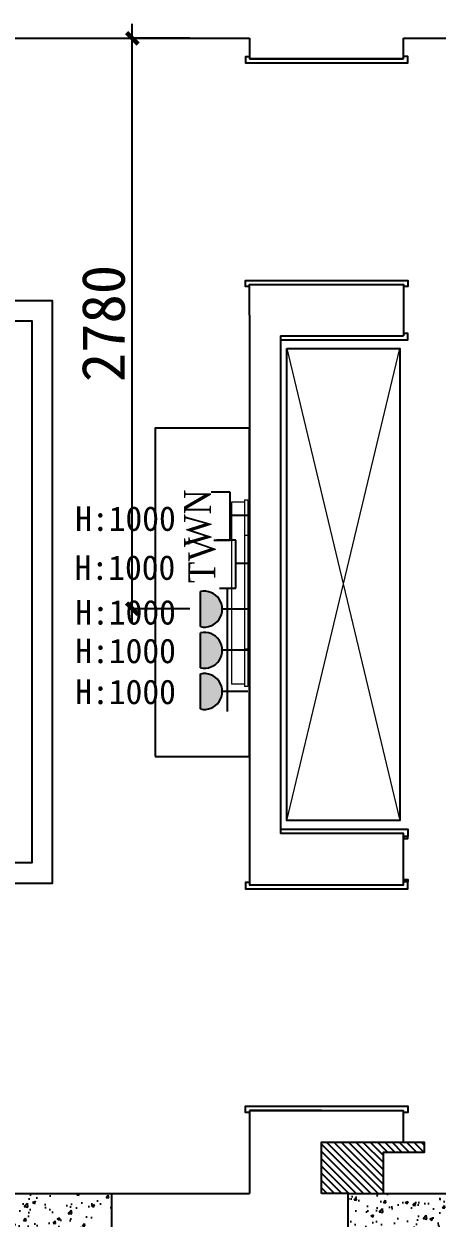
# Model space of a CAD drawing. Header units: millimetres. Extents: x 561810 to 956823, y -438984 to -391712.
# Drawn here: x 869356 to 871367, y -414753 to -408933 of the extents above; entities that cross this region are included whole.
import ezdxf

# ---------------------------------------------------------------- set-up
doc = ezdxf.new("R2010")
doc.units = ezdxf.units.MM
doc.header["$LTSCALE"] = 10
doc.header["$MEASUREMENT"] = 0
doc.linetypes.add('DASHED2', pattern=[9.525, 6.35, -3.175])
doc.linetypes.add('HIDDEN2', pattern=[4.7625, 3.175, -1.5875])
doc.layers.get('0').update_dxf_attribs({"linetype": 'CONTINUOUS'})
doc.layers.get('DEFPOINTS').update_dxf_attribs({"color": 1, "linetype": 'CONTINUOUS'})
for name, color, linetype in [('6-P插座', 4, 'CONTINUOUS'), ('6-P插座图例', 4, 'CONTINUOUS'), ('WALL', 7, 'CONTINUOUS'), ('吊顶字', 250, 'CONTINUOUS'), ('填充', 8, 'CONTINUOUS'), ('墙', 7, 'CONTINUOUS')]:
    doc.layers.add(name, color=color, linetype=linetype)
doc.layers.add('家居内线', color=251, linetype='CONTINUOUS', lineweight=13)
doc.styles.add('321', font='', dxfattribs={"width": 0.85})
doc.styles.add('宋体', font='')
doc.styles.add('施洛华标注样式', font='')
doc.styles.get('321').set_extended_font_data('SimSun')
doc.styles.get('宋体').set_extended_font_data('SimSun')
doc.styles.get('施洛华标注样式').set_extended_font_data('SimSun')
doc.dimstyles.new('外标尺寸', dxfattribs={"dimscale": 70, "dimtxt": 3, "dimasz": 0.8, "dimexe": 0.25, "dimexo": 1, "dimgap": 0.5, "dimtad": 1, "dimdec": 0, "dimtxsty": '施洛华标注样式', "dimblk": 'ARCHTICK', "dimcen": 1.5, "dimdle": 1, "dimclrd": 250, "dimclre": 250, "dimclrt": 62, "dimadec": 0, "dimazin": 0, "dimtfac": 1, "dimtdec": 0, "dimtix": 1, "dimtmove": 1, "dimatfit": 3, "dimldrblk": 'ARCHTICK', "dimfxl": 0, "dimarcsym": 0})

# ---------------------------------------------------------------- blocks, each defined once
blk = doc.blocks.new('4')
at = {"layer": '6-P插座图例'}
h = blk.add_hatch(color=4, dxfattribs=at)
edge = h.paths.add_edge_path()
edge.add_ellipse((223569, -308613.5), major_axis=(0, 79.4), ratio=1, start_angle=-12.7447, end_angle=192.7446)
edge.add_line((223586.5, -308691), (223586.5, -308536.1))
at = {"layer": '6-P插座图例', "color": 4}
for p, q in [((223466.2, -308524.5), (223466.2, -308706.9)), ((223586.5, -308536.1), (223586.5, -308691)), ((223376.4, -308613.5), (223489.5, -308613.5))]:
    blk.add_line(p, q, dxfattribs=at)
blk.add_ellipse((223569, -308613.5), major_axis=(0, 79.4), ratio=1, start_param=-0.222437, end_param=3.364029, dxfattribs=at)
blk = doc.blocks.new('tv')
at = {"layer": '6-P插座', "color": 4}
for p, q in [((250323.5, -52625.1), (250323.5, -52704.7)), ((250557, -52704.7), (250557, -52612.9)), ((250323.5, -52704.7), (250557, -52704.7)), ((250444.7, -52705.4), (250444.7, -52769))]:
    blk.add_line(p, q, dxfattribs=at)
at = {"layer": '6-P插座', "color": 4, "insert": (250348.5, -52474.4), "char_height": 130.912, "width": 956.888, "attachment_point": 1, "style": '321'}
blk.add_mtext('{\\fDutch801 XBd BT|b0|i0|c0|p18;TV}', dxfattribs=at)
blk = doc.blocks.new('HSDFS')
at = {"layer": '6-P插座', "color": 4}
for p, q in [((449795.6, -697547.4), (449703.8, -697547.4)), ((449795.6, -697780.9), (449795.6, -697547.4)), ((449795.5, -697659.6), (449887.2, -697659.6)), ((449716, -697780.9), (449795.6, -697780.9))]:
    blk.add_line(p, q, dxfattribs=at)
at = {"layer": '6-P插座', "color": 4, "insert": (449571.4, -697814.2), "char_height": 130.912, "width": 956.888, "attachment_point": 1, "rotation": 90, "style": '321'}
blk.add_mtext('{\\fDutch801 XBd BT|b0|i0|c0|p18;WN}', dxfattribs=at)
blk = doc.blocks.new('_ARCHTICK')
at = {"color": 0, "linetype": 'ByBlock', "const_width": 0.4}
blk.add_lwpolyline([(-0.5, -0.5), (0.5, 0.5)], dxfattribs=at)
blk = doc.blocks.new('*D28')
at = {"color": 250, "lineweight": -2}
for p, q in [((869883.4, -411852.9), (869883.4, -408932.8)), ((870163.4, -409002.8), (869865.9, -409002.8)), ((870163.4, -411782.9), (869865.9, -411782.9))]:
    blk.add_line(p, q, dxfattribs=at)
at = {"layer": 'DEFPOINTS', "color": 0}
for p in [(869883.4, -409002.8), (870445.7, -409002.8), (870445.7, -411782.9)]:
    blk.add_point(p, dxfattribs=at)
at = {"color": 250, "lineweight": -2, "xscale": 56, "yscale": 56, "zscale": 56}
for p, rotation in [((869883.4, -409002.8), 90), ((869883.4, -411782.9), 270)]:
    blk.add_blockref('_ARCHTICK', p, dxfattribs=dict(at, rotation=rotation))
at = {"color": 62, "insert": (869743.4, -410392.8), "char_height": 210, "attachment_point": 5, "rotation": 90, "style": '施洛华标注样式'}
blk.add_mtext('2780', dxfattribs=at)

msp = doc.modelspace()

# ---------------------------------------------------------------- hatches: boundary and pattern name
h = msp.add_hatch()
h.set_pattern_fill('ANSI31', color=250, scale=200, angle=-90, style=0)
h.set_pattern_definition([(315, (874544.32, -414632.755), (17.67767, 17.67767), [])])
h.paths.add_polyline_path([(871104.3, -414432.8), (871304.3, -414432.8), (871304.3, -414382.8), (870804.3, -414382.8), (870804.3, -414632.8), (871104.3, -414632.8)])
h.paths.add_polyline_path([(874544.3, -414382.8), (874044.3, -414382.8), (874044.3, -414432.8), (874244.3, -414432.8), (874244.3, -414632.8), (874544.3, -414632.8)])
h = msp.add_hatch()
h.set_pattern_fill('AR-CONC', color=250, scale=20, style=0)
h.set_pattern_definition([(50, (869784.32, -414802.76), (143.452, -12.5504), [15, -165]), (355, (869784.32, -414802.76), (-27.75, 150.4384), [12, -132]), (100.4514, (869796.27, -414803.8), (115.702, 137.888), [12.748, -140.2284]), (46.184, (869784.32, -414762.76), (213.448, -33.104), [22.5, -247.5]), (96.6356, (869802.1, -414765.51), (186.933, 194.824), [19.122, -210.343]), (351.184, (869784.32, -414762.76), (186.932, 194.824), [18, -198]), (21, (869804.32, -414772.76), (119.3814, -80.5238), [15, -165]), (326, (869804.32, -414772.76), (48.663, 145.03), [12, -132]), (71.4514, (869814.27, -414779.47), (168.0445, 64.506), [12.748, -140.2284]), (37.5, (869784.32, -414802.755), (2.432, 66.5788), [0, -130.4, 0, -134, 0, -132.5]), (7.5, (869784.32, -414802.755), (52.6139, 78.8823), [0, -76.4, 0, -127.4, 0, -50.5]), (327.5, (869739.72, -414802.755), (106.7645, -4.511), [0, -50, 0, -156, 0, -207]), (317.5, (869719.72, -414802.755), (116.6372, 20.021), [0, -65, 0, -103.6, 0, -147])])
h.paths.add_polyline_path([(866494.3, -414632.8), (866494.3, -414802.8), (866529.3, -414802.8), (869784.3, -414802.8), (869784.3, -414632.8)])
h = msp.add_hatch()
h.set_pattern_fill('AR-CONC', color=250, scale=20, style=0)
h.set_pattern_definition([(50, (874234.32, -414802.76), (143.452, -12.5504), [15, -165]), (355, (874234.32, -414802.76), (-27.75, 150.4384), [12, -132]), (100.4514, (874246.27, -414803.8), (115.702, 137.888), [12.748, -140.2284]), (46.184, (874234.32, -414762.76), (213.448, -33.104), [22.5, -247.5]), (96.6356, (874252.1, -414765.51), (186.933, 194.824), [19.122, -210.343]), (351.184, (874234.32, -414762.76), (186.932, 194.824), [18, -198]), (21, (874254.32, -414772.76), (119.3814, -80.5238), [15, -165]), (326, (874254.32, -414772.76), (48.663, 145.03), [12, -132]), (71.4514, (874264.27, -414779.47), (168.0445, 64.506), [12.748, -140.2284]), (37.5, (874234.32, -414802.755), (2.432, 66.5788), [0, -130.4, 0, -134, 0, -132.5]), (7.5, (874234.32, -414802.755), (52.6139, 78.8823), [0, -76.4, 0, -127.4, 0, -50.5]), (327.5, (874189.72, -414802.755), (106.7645, -4.511), [0, -50, 0, -156, 0, -207]), (317.5, (874169.72, -414802.755), (116.6372, 20.021), [0, -65, 0, -103.6, 0, -147])])
h.paths.add_polyline_path([(874234.3, -414802.8), (874234.3, -414632.8), (870934.3, -414632.8), (870934.3, -414802.8), (870969.3, -414802.8)])

# ---------------------------------------------------------------- linework, layer by layer
at = {"layer": 'WALL'}
for p, q in [((866404.3, -409002.8), (870454.3, -409002.8)), ((870454.3, -409002.8), (870454.3, -409102.8)), ((871204.3, -409102.8), (871204.3, -409002.8)), ((871204.3, -409002.8), (874544.3, -409002.8)), ((870454.3, -409102.8), (871204.3, -409102.8)), ((871204.3, -409102.8), (870454.3, -409102.8)), ((870454.3, -410352.8), (870454.3, -412977.8)), ((870604.3, -410452.8), (870604.3, -412877.8)), ((870604.3, -410452.8), (871204.3, -410452.8)), ((871204.3, -412977.8), (871204.3, -412977.8)), ((871204.3, -412977.8), (871204.3, -412977.8)), ((870804.3, -414227.8), (870454.3, -414227.8)), ((870454.3, -414227.8), (870454.3, -414632.8)), ((870454.3, -414227.8), (871204.3, -414227.8)), ((871204.3, -414382.8), (871204.3, -414227.8)), ((870804.3, -414632.8), (870804.3, -414382.8)), ((869784.3, -414632.8), (870454.3, -414632.8)), ((870934.3, -414632.8), (870804.3, -414632.8))]:
    msp.add_line(p, q, dxfattribs=at)
for points in [[(870454.3, -410352.8), (870454.3, -410202.8), (871204.3, -410202.8), (871204.3, -410452.8)], [(870454.3, -412977.8), (870454.3, -413127.8), (871204.3, -413127.8), (871204.3, -412877.8), (870604.3, -412877.8)], [(869784.3, -414802.8), (869784.3, -414632.8)]]:
    msp.add_lwpolyline(points, dxfattribs=at)
at = {"layer": '填充', "color": 142, "ltscale": 0.01}
for p, q in [((866494.3, -414632.8), (869784.3, -414632.8)), ((870934.3, -414632.8), (874234.3, -414632.8))]:
    msp.add_line(p, q, dxfattribs=at)
for points in [[(870454.3, -409092.8), (870434, -409092.8), (870434, -409122.8), (871224.3, -409122.8), (871224.3, -409092.3), (871204.3, -409092.3)], [(870454.3, -410212.8), (870434, -410212.8), (870434, -410182.8), (871224.3, -410182.8), (871224.3, -410213.2), (871204.3, -410213.2)], [(870604.3, -410472.8), (871224.3, -410472.8), (871224.3, -410442.3), (871204.3, -410442.3)], [(870604.3, -412857.8), (871224.3, -412857.8), (871224.3, -412892.2), (871204.3, -412892.2)], [(870454.3, -413117.8), (870434, -413117.8), (870434, -413147.8), (871224.3, -413147.8), (871224.3, -413113.3), (871204.3, -413113.3)], [(870454.3, -414237.8), (870434, -414237.8), (870434, -414207.8), (871224.3, -414207.8), (871224.3, -414238.2), (871204.3, -414238.2)], [(870804.3, -414632.8), (870804.3, -414382.8), (871304.3, -414382.8), (871304.3, -414432.8), (871104.3, -414432.8), (871104.3, -414632.8)], [(870934.3, -414802.8), (870934.3, -414632.8)]]:
    msp.add_lwpolyline(points, dxfattribs=at)
at = {"layer": '填充', "color": 250, "ltscale": 0.01}
for points in [[(870635.3, -410515.2), (871185.2, -410515.2), (871185.2, -412815.3), (870635.3, -412815.3)], [(869994.3, -412502.8), (870454.3, -412502.8), (870454.3, -410902.8), (869994.3, -410902.8)]]:
    msp.add_lwpolyline(points, close=True, dxfattribs=at)
at = {"layer": '填充', "color": 142, "ltscale": 0.01}
for points in [[(871204.3, -412902.2), (871224.3, -412902.2), (871224.3, -412892.2), (871204.3, -412892.2)], [(871204.3, -413103.3), (871224.3, -413103.3), (871224.3, -413113.3), (871204.3, -413113.3)]]:
    msp.add_lwpolyline(points, close=True, dxfattribs=at)
at = {"layer": '墙', "color": 250}
for points in [[(867356.9, -412692.1), (867356.9, -413120.2), (869495.1, -413120.2), (869495.1, -410282.3), (867356.9, -410282.3), (867356.9, -410711.8)], [(867456.9, -412692.1), (867456.9, -413020.2), (869395.1, -413020.2), (869395.1, -410382.3), (867456.9, -410382.3), (867456.9, -410712.5)]]:
    msp.add_lwpolyline(points, dxfattribs=at)
at = {"layer": '家居内线', "color": 250}
for p, q in [((870635.3, -412815.3), (871185.2, -410515.2)), ((870635.3, -410515.2), (871185.2, -412815.3))]:
    msp.add_line(p, q, dxfattribs=at)
at = {"layer": '家居内线', "color": 251}
for p, q in [((870366.9, -411264.2), (870366.9, -412150.3)), ((870429.5, -411264.2), (870366.9, -411264.2)), ((870429.5, -411253), (870445.7, -411253)), ((870429.5, -411253), (870429.5, -412161.5)), ((870445.7, -411253), (870445.7, -412161.5)), ((870454.3, -411425.8), (870429.5, -411425.8)), ((870454.3, -411979.7), (870454.3, -411425.8)), ((870454.3, -411979.7), (870429.5, -411979.7)), ((870429.5, -412150.3), (870366.9, -412150.3)), ((870445.7, -412161.5), (870429.5, -412161.5))]:
    msp.add_line(p, q, dxfattribs=at)

# ---------------------------------------------------------------- block references
at = {"layer": '6-P插座', "color": 250, "linetype": 'DASHED2', "ltscale": 100}
msp.add_blockref('HSDFS', (420563.9, 286332.2), dxfattribs=at)
at = {"layer": '6-P插座', "color": 250, "linetype": 'DASHED2', "ltscale": 100, "rotation": 90}
msp.add_blockref('tv', (817682, -662005.6), dxfattribs=at)
at = {"layer": '6-P插座', "color": 250, "linetype": 'DASHED2', "ltscale": 100, "xscale": 1.099999999627471, "yscale": 1.100000000093132, "zscale": 1.1, "rotation": 180}
for p in [(1116159.8, -751259.8), (1116159.8, -751460.4), (1116159.8, -751661.1)]:
    msp.add_blockref('4', p, dxfattribs=at)

# ---------------------------------------------------------------- texts
at = {"layer": '吊顶字', "color": 4, "linetype": 'HIDDEN2', "lineweight": 13, "ltscale": 0.13, "char_height": 120, "width": 1161.29, "attachment_point": 7, "style": '宋体'}
for insert in [(869605.2, -411405.5), (869602.9, -411644.1), (869605.9, -411862.1), (869605.9, -412050.2), (869605.9, -412249.8)]:
    msp.add_mtext('H:1000', dxfattribs=dict(at, insert=insert))

# ---------------------------------------------------------------- dimensions: what is measured, and where the dimension line sits
at = {"color": 1}
dim = msp.add_linear_dim(base=(869883.4, -409002.8), p1=(870445.7, -411782.9), p2=(870445.7, -409002.8), angle=90, dimstyle='外标尺寸', dxfattribs=at)
dim.commit()
dim.dimension.update_dxf_attribs({"geometry": '*D28', "text_midpoint": (869743.4, -410392.8)})

doc.saveas('drawing.dxf')
